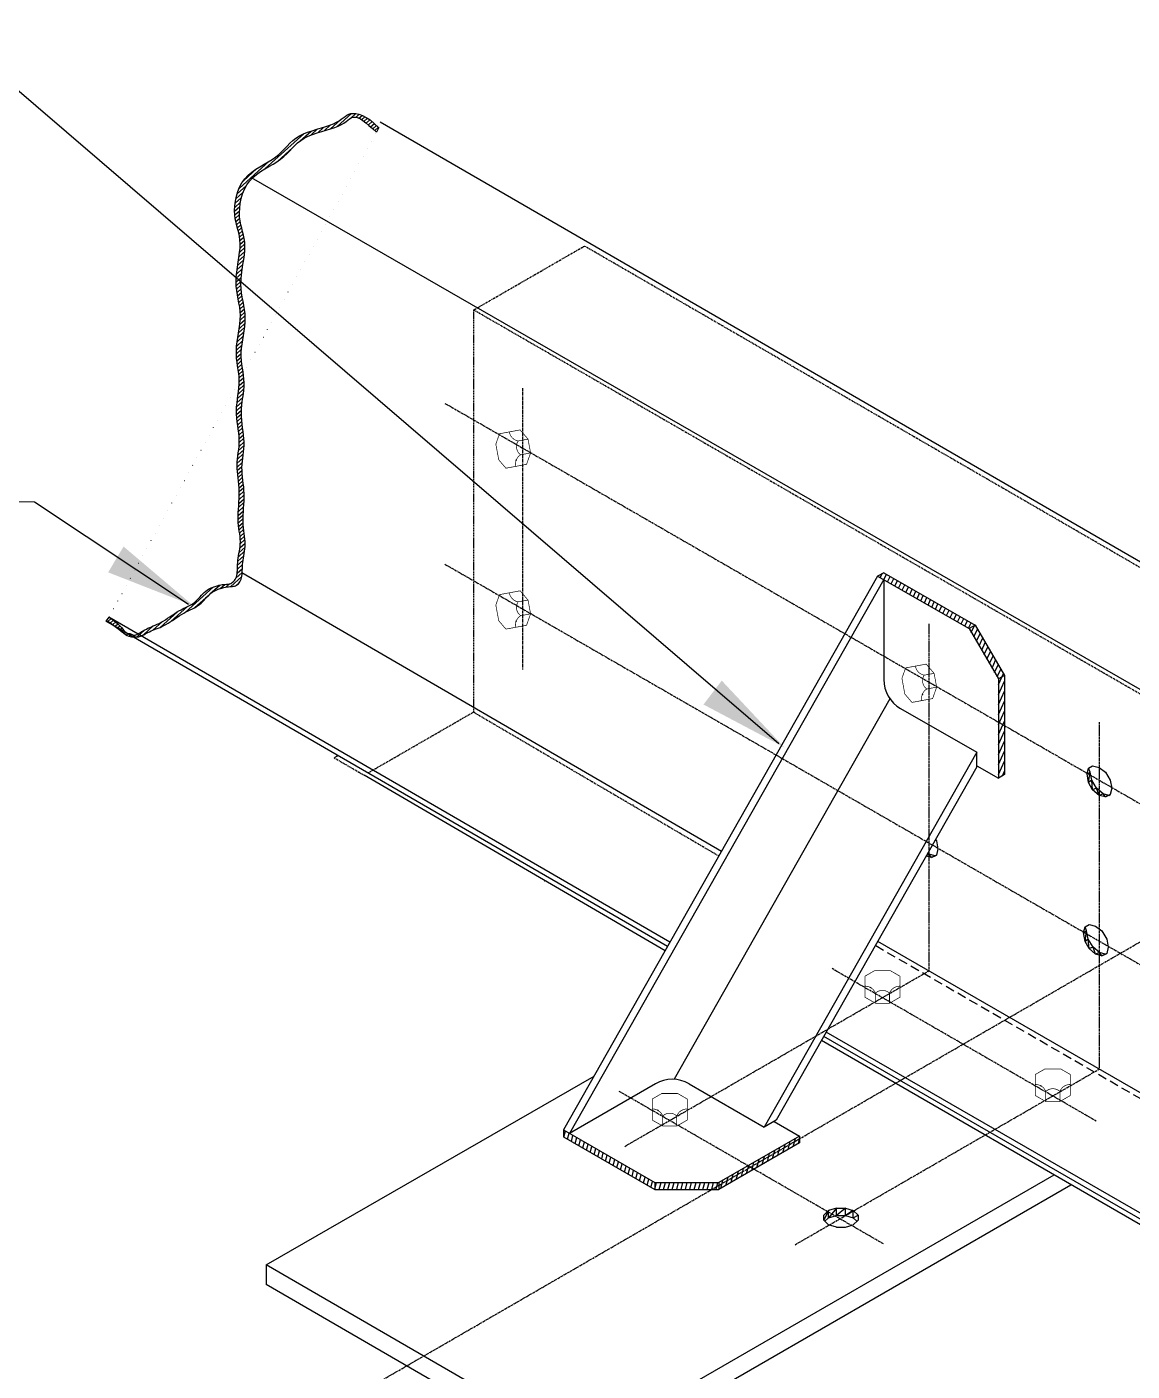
# Model space of a CAD drawing. Header units: inches. Extents: x 3340 to 8649, y 25316 to 28904.
# Drawn here: x 5051.9 to 5297, y 25919.1 to 26217.1 of the extents above; entities that cross this region are included whole.
import ezdxf

# ---------------------------------------------------------------- set-up
doc = ezdxf.new("R2010")
doc.units = ezdxf.units.IN
doc.header["$MEASUREMENT"] = 0
doc.linetypes.add('CENTER', pattern=[2, 1.25, -0.25, 0.25, -0.25])
doc.linetypes.add('HIDDEN', pattern=[0.375, 0.25, -0.125])
for name, color, linetype in [('FRAMES', 2, 'Continuous'), ('MISCEL', 7, 'Continuous'), ('secondary', 7, 'Continuous')]:
    doc.layers.add(name, color=color, linetype=linetype)

msp = doc.modelspace()

# ---------------------------------------------------------------- hatches: boundary and pattern name
h = msp.add_hatch()
h.set_pattern_fill('ANSI31', scale=5, angle=357, style=0)
h.set_pattern_definition([(42, (106.4228, 25415.1192), (-0.41820663, 0.464465516), [])])
h.paths.add_polyline_path([(5068.8, 26084.65), (5075.55, 26080.73)])
h.paths.add_polyline_path([(5075.91, 26081.8), (5069.51, 26085.53)])
edge = h.paths.add_edge_path()
edge.add_line((5069.51, 26085.53), (5070.06, 26085.24))
edge.add_line((5070.06, 26085.24), (5070.62, 26084.87))
edge.add_line((5070.62, 26084.87), (5071.19, 26084.46))
edge.add_line((5071.19, 26084.46), (5071.76, 26084.02))
edge.add_line((5071.76, 26084.02), (5072.31, 26083.58))
edge.add_line((5072.31, 26083.58), (5072.84, 26083.16))
edge.add_line((5072.84, 26083.16), (5073.33, 26082.78))
edge.add_line((5073.33, 26082.78), (5073.78, 26082.46))
edge.add_line((5073.78, 26082.46), (5074.18, 26082.23))
edge.add_line((5074.18, 26082.23), (5074.53, 26082.07))
edge.add_line((5074.53, 26082.07), (5074.84, 26081.96))
edge.add_line((5074.84, 26081.96), (5075.1, 26081.91))
edge.add_line((5075.1, 26081.91), (5075.33, 26081.9))
edge.add_line((5075.33, 26081.9), (5075.53, 26081.9))
edge.add_line((5075.53, 26081.9), (5075.71, 26081.92))
edge.add_line((5075.71, 26081.92), (5075.87, 26081.94))
edge.add_line((5075.87, 26081.94), (5076.02, 26081.94))
edge.add_line((5076.02, 26081.94), (5076.15, 26081.94))
edge.add_line((5076.15, 26081.94), (5076.28, 26081.93))
edge.add_line((5076.28, 26081.93), (5076.42, 26081.93))
edge.add_line((5076.42, 26081.93), (5076.56, 26081.93))
edge.add_line((5076.56, 26081.93), (5076.71, 26081.95))
edge.add_line((5076.71, 26081.95), (5076.88, 26081.99))
edge.add_line((5076.88, 26081.99), (5077.08, 26082.05))
edge.add_line((5077.08, 26082.05), (5077.3, 26082.14))
edge.add_line((5077.3, 26082.14), (5077.55, 26082.26))
edge.add_line((5077.55, 26082.26), (5077.82, 26082.39))
edge.add_line((5077.82, 26082.39), (5078.12, 26082.55))
edge.add_line((5078.12, 26082.55), (5078.43, 26082.71))
edge.add_line((5078.43, 26082.71), (5078.76, 26082.88))
edge.add_line((5078.76, 26082.88), (5079.11, 26083.05))
edge.add_line((5079.11, 26083.05), (5079.47, 26083.21))
edge.add_line((5079.47, 26083.21), (5079.84, 26083.37))
edge.add_line((5079.84, 26083.37), (5080.22, 26083.52))
edge.add_line((5080.22, 26083.52), (5080.61, 26083.67))
edge.add_line((5080.61, 26083.67), (5081.02, 26083.83))
edge.add_line((5081.02, 26083.83), (5081.44, 26084))
edge.add_line((5081.44, 26084), (5081.87, 26084.19))
edge.add_line((5081.87, 26084.19), (5082.31, 26084.4))
edge.add_line((5082.31, 26084.4), (5082.76, 26084.64))
edge.add_line((5082.76, 26084.64), (5083.23, 26084.92))
edge.add_line((5083.23, 26084.92), (5083.71, 26085.22))
edge.add_line((5083.71, 26085.22), (5084.2, 26085.54))
edge.add_line((5084.2, 26085.54), (5084.7, 26085.87))
edge.add_line((5084.7, 26085.87), (5085.2, 26086.21))
edge.add_line((5085.2, 26086.21), (5085.7, 26086.54))
edge.add_line((5085.7, 26086.54), (5086.2, 26086.86))
edge.add_line((5086.2, 26086.86), (5086.7, 26087.15))
edge.add_line((5086.7, 26087.15), (5087.2, 26087.43))
edge.add_line((5087.2, 26087.43), (5087.68, 26087.67))
edge.add_line((5087.68, 26087.67), (5088.15, 26087.91))
edge.add_line((5088.15, 26087.91), (5088.61, 26088.13))
edge.add_line((5088.61, 26088.13), (5089.05, 26088.36))
edge.add_line((5089.05, 26088.36), (5089.46, 26088.59))
edge.add_line((5089.46, 26088.59), (5089.85, 26088.83))
edge.add_line((5089.85, 26088.83), (5090.21, 26089.09))
edge.add_line((5090.21, 26089.09), (5090.54, 26089.37))
edge.add_line((5090.54, 26089.37), (5090.84, 26089.67))
edge.add_line((5090.84, 26089.67), (5091.13, 26089.99))
edge.add_line((5091.13, 26089.99), (5091.42, 26090.31))
edge.add_line((5091.42, 26090.31), (5091.7, 26090.63))
edge.add_line((5091.7, 26090.63), (5092, 26090.95))
edge.add_line((5092, 26090.95), (5092.31, 26091.26))
edge.add_line((5092.31, 26091.26), (5092.65, 26091.54))
edge.add_line((5092.65, 26091.54), (5093.03, 26091.81))
edge.add_line((5093.03, 26091.81), (5093.44, 26092.04))
edge.add_line((5093.44, 26092.04), (5093.86, 26092.26))
edge.add_line((5093.86, 26092.26), (5094.3, 26092.45))
edge.add_line((5094.3, 26092.45), (5094.74, 26092.61))
edge.add_line((5094.74, 26092.61), (5095.17, 26092.74))
edge.add_line((5095.17, 26092.74), (5095.58, 26092.85))
edge.add_line((5095.58, 26092.85), (5095.97, 26092.93))
edge.add_line((5095.97, 26092.93), (5096.33, 26092.99))
edge.add_line((5096.33, 26092.99), (5096.65, 26093.02))
edge.add_line((5096.65, 26093.02), (5096.95, 26093.05))
edge.add_line((5096.95, 26093.05), (5097.23, 26093.07))
edge.add_line((5097.23, 26093.07), (5097.49, 26093.09))
edge.add_line((5097.49, 26093.09), (5097.73, 26093.12))
edge.add_line((5097.73, 26093.12), (5097.97, 26093.17))
edge.add_line((5097.97, 26093.17), (5098.19, 26093.25))
edge.add_line((5098.19, 26093.25), (5098.41, 26093.36))
edge.add_line((5098.41, 26093.36), (5098.62, 26093.5))
edge.add_line((5098.62, 26093.5), (5098.82, 26093.68))
edge.add_line((5098.82, 26093.68), (5099, 26093.89))
edge.add_line((5099, 26093.89), (5099.17, 26094.12))
edge.add_line((5099.17, 26094.12), (5099.32, 26094.39))
edge.add_line((5099.32, 26094.39), (5099.44, 26094.69))
edge.add_line((5099.44, 26094.69), (5099.54, 26095.01))
edge.add_line((5099.54, 26095.01), (5099.6, 26095.37))
edge.add_line((5099.6, 26095.37), (5099.64, 26095.75))
edge.add_line((5099.64, 26095.75), (5099.67, 26096.15))
edge.add_line((5099.67, 26096.15), (5099.69, 26096.57))
edge.add_line((5099.69, 26096.57), (5099.7, 26097))
edge.add_line((5099.7, 26097), (5099.71, 26097.46))
edge.add_line((5099.71, 26097.46), (5099.74, 26097.92))
edge.add_line((5099.74, 26097.92), (5099.78, 26098.4))
edge.add_line((5099.78, 26098.4), (5099.85, 26098.88))
edge.add_line((5099.85, 26098.88), (5099.93, 26099.37))
edge.add_line((5099.93, 26099.37), (5100.02, 26099.87))
edge.add_line((5100.02, 26099.87), (5100.12, 26100.38))
edge.add_line((5100.12, 26100.38), (5100.2, 26100.89))
edge.add_line((5100.2, 26100.89), (5100.27, 26101.42))
edge.add_line((5100.27, 26101.42), (5100.31, 26101.96))
edge.add_line((5100.31, 26101.96), (5100.33, 26102.5))
edge.add_line((5100.33, 26102.5), (5100.31, 26103.06))
edge.add_line((5100.31, 26103.06), (5100.25, 26103.63))
edge.add_line((5100.25, 26103.63), (5100.18, 26104.21))
edge.add_line((5100.18, 26104.21), (5100.1, 26104.82))
edge.add_line((5100.1, 26104.82), (5100.01, 26105.44))
edge.add_line((5100.01, 26105.44), (5099.94, 26106.09))
edge.add_line((5099.94, 26106.09), (5099.88, 26106.76))
edge.add_line((5099.88, 26106.76), (5099.84, 26107.45))
edge.add_line((5099.84, 26107.45), (5099.84, 26108.18))
edge.add_line((5099.84, 26108.18), (5099.87, 26108.93))
edge.add_line((5099.87, 26108.93), (5099.92, 26109.7))
edge.add_line((5099.92, 26109.7), (5099.97, 26110.48))
edge.add_line((5099.97, 26110.48), (5100.02, 26111.27))
edge.add_line((5100.02, 26111.27), (5100.07, 26112.06))
edge.add_line((5100.07, 26112.06), (5100.09, 26112.85))
edge.add_line((5100.09, 26112.85), (5100.09, 26113.63))
edge.add_line((5100.09, 26113.63), (5100.05, 26114.4))
edge.add_line((5100.05, 26114.4), (5099.99, 26115.16))
edge.add_line((5099.99, 26115.16), (5099.91, 26115.9))
edge.add_line((5099.91, 26115.9), (5099.82, 26116.63))
edge.add_line((5099.82, 26116.63), (5099.73, 26117.35))
edge.add_line((5099.73, 26117.35), (5099.66, 26118.07))
edge.add_line((5099.66, 26118.07), (5099.62, 26118.77))
edge.add_line((5099.62, 26118.77), (5099.61, 26119.46))
edge.add_line((5099.61, 26119.46), (5099.63, 26120.15))
edge.add_line((5099.63, 26120.15), (5099.7, 26120.84))
edge.add_line((5099.7, 26120.84), (5099.78, 26121.52))
edge.add_line((5099.78, 26121.52), (5099.87, 26122.21))
edge.add_line((5099.87, 26122.21), (5099.96, 26122.91))
edge.add_line((5099.96, 26122.91), (5100.03, 26123.62))
edge.add_line((5100.03, 26123.62), (5100.07, 26124.34))
edge.add_line((5100.07, 26124.34), (5100.08, 26125.09))
edge.add_line((5100.08, 26125.09), (5100.04, 26125.85))
edge.add_line((5100.04, 26125.85), (5099.96, 26126.64))
edge.add_line((5099.96, 26126.64), (5099.86, 26127.44))
edge.add_line((5099.86, 26127.44), (5099.75, 26128.26))
edge.add_line((5099.75, 26128.26), (5099.64, 26129.09))
edge.add_line((5099.64, 26129.09), (5099.55, 26129.92))
edge.add_line((5099.55, 26129.92), (5099.49, 26130.76))
edge.add_line((5099.49, 26130.76), (5099.47, 26131.6))
edge.add_line((5099.47, 26131.6), (5099.5, 26132.44))
edge.add_line((5099.5, 26132.44), (5099.58, 26133.28))
edge.add_line((5099.58, 26133.28), (5099.69, 26134.11))
edge.add_line((5099.69, 26134.11), (5099.8, 26134.94))
edge.add_line((5099.8, 26134.94), (5099.92, 26135.76))
edge.add_line((5099.92, 26135.76), (5100.01, 26136.59))
edge.add_line((5100.01, 26136.59), (5100.08, 26137.4))
edge.add_line((5100.08, 26137.4), (5100.09, 26138.22))
edge.add_line((5100.09, 26138.22), (5100.05, 26139.03))
edge.add_line((5100.05, 26139.03), (5099.97, 26139.83))
edge.add_line((5099.97, 26139.83), (5099.85, 26140.64))
edge.add_line((5099.85, 26140.64), (5099.73, 26141.46))
edge.add_line((5099.73, 26141.46), (5099.61, 26142.3))
edge.add_line((5099.61, 26142.3), (5099.51, 26143.15))
edge.add_line((5099.51, 26143.15), (5099.45, 26144.02))
edge.add_line((5099.45, 26144.02), (5099.44, 26144.92))
edge.add_line((5099.44, 26144.92), (5099.51, 26145.84))
edge.add_line((5099.51, 26145.84), (5099.62, 26146.79))
edge.add_line((5099.62, 26146.79), (5099.77, 26147.76))
edge.add_line((5099.77, 26147.76), (5099.94, 26148.74))
edge.add_line((5099.94, 26148.74), (5100.09, 26149.73))
edge.add_line((5100.09, 26149.73), (5100.23, 26150.7))
edge.add_line((5100.23, 26150.7), (5100.32, 26151.67))
edge.add_line((5100.32, 26151.67), (5100.34, 26152.63))
edge.add_line((5100.34, 26152.63), (5100.29, 26153.56))
edge.add_line((5100.29, 26153.56), (5100.17, 26154.47))
edge.add_line((5100.17, 26154.47), (5100.02, 26155.38))
edge.add_line((5100.02, 26155.38), (5099.84, 26156.3))
edge.add_line((5099.84, 26156.3), (5099.66, 26157.22))
edge.add_line((5099.66, 26157.22), (5099.51, 26158.16))
edge.add_line((5099.51, 26158.16), (5099.41, 26159.13))
edge.add_line((5099.41, 26159.13), (5099.37, 26160.14))
edge.add_line((5099.37, 26160.14), (5099.41, 26161.19))
edge.add_line((5099.41, 26161.19), (5099.51, 26162.27))
edge.add_line((5099.51, 26162.27), (5099.66, 26163.37))
edge.add_line((5099.66, 26163.37), (5099.83, 26164.46))
edge.add_line((5099.83, 26164.46), (5100, 26165.54))
edge.add_line((5100, 26165.54), (5100.15, 26166.59))
edge.add_line((5100.15, 26166.59), (5100.25, 26167.59))
edge.add_line((5100.25, 26167.59), (5100.28, 26168.53))
edge.add_line((5100.28, 26168.53), (5100.23, 26169.4))
edge.add_line((5100.23, 26169.4), (5100.12, 26170.22))
edge.add_line((5100.12, 26170.22), (5099.95, 26170.99))
edge.add_line((5099.95, 26170.99), (5099.75, 26171.75))
edge.add_line((5099.75, 26171.75), (5099.55, 26172.51))
edge.add_line((5099.55, 26172.51), (5099.36, 26173.29))
edge.add_line((5099.36, 26173.29), (5099.2, 26174.11))
edge.add_line((5099.2, 26174.11), (5099.09, 26175))
edge.add_line((5099.09, 26175), (5099.06, 26175.95))
edge.add_line((5099.06, 26175.95), (5099.1, 26176.97))
edge.add_line((5099.1, 26176.97), (5099.23, 26178.02))
edge.add_line((5099.23, 26178.02), (5099.44, 26179.07))
edge.add_line((5099.44, 26179.07), (5099.75, 26180.12))
edge.add_line((5099.75, 26180.12), (5100.16, 26181.14))
edge.add_line((5100.16, 26181.14), (5100.67, 26182.09))
edge.add_line((5100.67, 26182.09), (5101.3, 26182.97))
edge.add_line((5101.3, 26182.97), (5102.03, 26183.75))
edge.add_line((5102.03, 26183.75), (5102.85, 26184.44))
edge.add_line((5102.85, 26184.44), (5103.73, 26185.07))
edge.add_line((5103.73, 26185.07), (5104.65, 26185.65))
edge.add_line((5104.65, 26185.65), (5105.58, 26186.19))
edge.add_line((5105.58, 26186.19), (5106.5, 26186.72))
edge.add_line((5106.5, 26186.72), (5107.37, 26187.25))
edge.add_line((5107.37, 26187.25), (5108.17, 26187.8))
edge.add_line((5108.17, 26187.8), (5108.89, 26188.38))
edge.add_line((5108.89, 26188.38), (5109.54, 26188.99))
edge.add_line((5109.54, 26188.99), (5110.14, 26189.61))
edge.add_line((5110.14, 26189.61), (5110.73, 26190.23))
edge.add_line((5110.73, 26190.23), (5111.32, 26190.83))
edge.add_line((5111.32, 26190.83), (5111.95, 26191.42))
edge.add_line((5111.95, 26191.42), (5112.64, 26191.96))
edge.add_line((5112.64, 26191.96), (5113.41, 26192.46))
edge.add_line((5113.41, 26192.46), (5114.29, 26192.9))
edge.add_line((5114.29, 26192.9), (5115.25, 26193.28))
edge.add_line((5115.25, 26193.28), (5116.25, 26193.63))
edge.add_line((5116.25, 26193.63), (5117.28, 26193.95))
edge.add_line((5117.28, 26193.95), (5118.3, 26194.25))
edge.add_line((5118.3, 26194.25), (5119.27, 26194.54))
edge.add_line((5119.27, 26194.54), (5120.17, 26194.84))
edge.add_line((5120.17, 26194.84), (5120.97, 26195.15))
edge.add_line((5120.97, 26195.15), (5121.65, 26195.48))
edge.add_line((5121.65, 26195.48), (5122.21, 26195.82))
edge.add_line((5122.21, 26195.82), (5122.69, 26196.15))
edge.add_line((5122.69, 26196.15), (5123.09, 26196.46))
edge.add_line((5123.09, 26196.46), (5123.46, 26196.74))
edge.add_line((5123.46, 26196.74), (5123.8, 26196.95))
edge.add_line((5123.8, 26196.95), (5124.14, 26197.1))
edge.add_line((5124.14, 26197.1), (5124.5, 26197.16))
edge.add_line((5124.5, 26197.16), (5124.9, 26197.12))
edge.add_line((5124.9, 26197.12), (5125.35, 26196.97))
edge.add_line((5125.35, 26196.97), (5125.86, 26196.72))
edge.add_line((5125.86, 26196.72), (5126.42, 26196.36))
edge.add_line((5126.42, 26196.36), (5127.06, 26195.89))
edge.add_line((5127.06, 26195.89), (5127.77, 26195.3))
edge.add_line((5127.77, 26195.3), (5128.55, 26194.61))
edge.add_line((5128.55, 26194.61), (5129.42, 26193.8))
edge.add_line((5070.14, 26086.31), (5070.93, 26085.77))
edge.add_line((5070.93, 26085.77), (5071.59, 26085.27))
edge.add_line((5071.59, 26085.27), (5072.12, 26084.79))
edge.add_line((5072.12, 26084.79), (5072.56, 26084.36))
edge.add_line((5072.56, 26084.36), (5072.92, 26083.97))
edge.add_line((5072.92, 26083.97), (5073.21, 26083.63))
edge.add_line((5073.21, 26083.63), (5073.45, 26083.34))
edge.add_line((5073.45, 26083.34), (5073.65, 26083.11))
edge.add_line((5073.65, 26083.11), (5073.85, 26082.94))
edge.add_line((5073.85, 26082.94), (5074.03, 26082.82))
edge.add_line((5074.03, 26082.82), (5074.2, 26082.74))
edge.add_line((5074.2, 26082.74), (5074.35, 26082.69))
edge.add_line((5074.35, 26082.69), (5074.5, 26082.66))
edge.add_line((5074.5, 26082.66), (5074.64, 26082.64))
edge.add_line((5074.64, 26082.64), (5074.77, 26082.62))
edge.add_line((5074.77, 26082.62), (5074.9, 26082.59))
edge.add_line((5074.9, 26082.59), (5075.02, 26082.54))
edge.add_line((5075.02, 26082.54), (5075.14, 26082.48))
edge.add_line((5075.14, 26082.48), (5075.26, 26082.42))
edge.add_line((5075.26, 26082.42), (5075.39, 26082.36))
edge.add_line((5075.39, 26082.36), (5075.53, 26082.32))
edge.add_line((5075.53, 26082.32), (5075.69, 26082.29))
edge.add_line((5075.69, 26082.29), (5075.86, 26082.3))
edge.add_line((5075.86, 26082.3), (5076.05, 26082.34))
edge.add_line((5076.05, 26082.34), (5076.28, 26082.42))
edge.add_line((5076.28, 26082.42), (5076.52, 26082.55))
edge.add_line((5076.52, 26082.55), (5076.79, 26082.7))
edge.add_line((5076.79, 26082.7), (5077.08, 26082.88))
edge.add_line((5077.08, 26082.88), (5077.39, 26083.07))
edge.add_line((5077.39, 26083.07), (5077.71, 26083.26))
edge.add_line((5077.71, 26083.26), (5078.05, 26083.46))
edge.add_line((5078.05, 26083.46), (5078.41, 26083.65))
edge.add_line((5078.41, 26083.65), (5078.77, 26083.83))
edge.add_line((5078.77, 26083.83), (5079.15, 26083.99))
edge.add_line((5079.15, 26083.99), (5079.54, 26084.16))
edge.add_line((5079.54, 26084.16), (5079.95, 26084.32))
edge.add_line((5079.95, 26084.32), (5080.36, 26084.5))
edge.add_line((5080.36, 26084.5), (5080.79, 26084.69))
edge.add_line((5080.79, 26084.69), (5081.23, 26084.9))
edge.add_line((5081.23, 26084.9), (5081.69, 26085.14))
edge.add_line((5081.69, 26085.14), (5082.16, 26085.42))
edge.add_line((5082.16, 26085.42), (5082.64, 26085.72))
edge.add_line((5082.64, 26085.72), (5083.13, 26086.04))
edge.add_line((5083.13, 26086.04), (5083.63, 26086.37))
edge.add_line((5083.63, 26086.37), (5084.13, 26086.71))
edge.add_line((5084.13, 26086.71), (5084.63, 26087.04))
edge.add_line((5084.63, 26087.04), (5085.13, 26087.36))
edge.add_line((5085.13, 26087.36), (5085.63, 26087.65))
edge.add_line((5085.63, 26087.65), (5086.12, 26087.93))
edge.add_line((5086.12, 26087.93), (5086.61, 26088.17))
edge.add_line((5086.61, 26088.17), (5087.08, 26088.41))
edge.add_line((5087.08, 26088.41), (5087.54, 26088.63))
edge.add_line((5087.54, 26088.63), (5087.97, 26088.86))
edge.add_line((5087.97, 26088.86), (5088.39, 26089.09))
edge.add_line((5088.39, 26089.09), (5088.78, 26089.33))
edge.add_line((5088.78, 26089.33), (5089.14, 26089.59))
edge.add_line((5089.14, 26089.59), (5089.47, 26089.87))
edge.add_line((5089.47, 26089.87), (5089.77, 26090.17))
edge.add_line((5089.77, 26090.17), (5090.06, 26090.49))
edge.add_line((5090.06, 26090.49), (5090.34, 26090.81))
edge.add_line((5090.34, 26090.81), (5090.63, 26091.13))
edge.add_line((5090.63, 26091.13), (5090.92, 26091.45))
edge.add_line((5090.92, 26091.45), (5091.24, 26091.76))
edge.add_line((5091.24, 26091.76), (5091.58, 26092.04))
edge.add_line((5091.58, 26092.04), (5091.96, 26092.31))
edge.add_line((5091.96, 26092.31), (5092.37, 26092.55))
edge.add_line((5092.37, 26092.55), (5092.79, 26092.76))
edge.add_line((5092.79, 26092.76), (5093.23, 26092.95))
edge.add_line((5093.23, 26092.95), (5093.66, 26093.11))
edge.add_line((5093.66, 26093.11), (5094.09, 26093.24))
edge.add_line((5094.09, 26093.24), (5094.51, 26093.35))
edge.add_line((5094.51, 26093.35), (5094.9, 26093.43))
edge.add_line((5094.9, 26093.43), (5095.25, 26093.49))
edge.add_line((5095.25, 26093.49), (5095.58, 26093.53))
edge.add_line((5095.58, 26093.53), (5095.88, 26093.55))
edge.add_line((5095.88, 26093.55), (5096.16, 26093.57))
edge.add_line((5096.16, 26093.57), (5096.42, 26093.59))
edge.add_line((5096.42, 26093.59), (5096.66, 26093.62))
edge.add_line((5096.66, 26093.62), (5096.89, 26093.67))
edge.add_line((5096.89, 26093.67), (5097.12, 26093.75))
edge.add_line((5097.12, 26093.75), (5097.33, 26093.86))
edge.add_line((5097.33, 26093.86), (5097.54, 26094))
edge.add_line((5097.54, 26094), (5097.74, 26094.18))
edge.add_line((5097.74, 26094.18), (5097.93, 26094.39))
edge.add_line((5097.93, 26094.39), (5098.1, 26094.62))
edge.add_line((5098.1, 26094.62), (5098.24, 26094.89))
edge.add_line((5098.24, 26094.89), (5098.37, 26095.19))
edge.add_line((5098.37, 26095.19), (5098.46, 26095.52))
edge.add_line((5098.46, 26095.52), (5098.53, 26095.87))
edge.add_line((5098.53, 26095.87), (5098.57, 26096.25))
edge.add_line((5098.57, 26096.25), (5098.6, 26096.65))
edge.add_line((5098.6, 26096.65), (5098.61, 26097.07))
edge.add_line((5098.61, 26097.07), (5098.62, 26097.5))
edge.add_line((5098.62, 26097.5), (5098.64, 26097.96))
edge.add_line((5098.64, 26097.96), (5098.67, 26098.42))
edge.add_line((5098.67, 26098.42), (5098.71, 26098.9))
edge.add_line((5098.71, 26098.9), (5098.78, 26099.38))
edge.add_line((5098.78, 26099.38), (5098.86, 26099.87))
edge.add_line((5098.86, 26099.87), (5098.95, 26100.37))
edge.add_line((5098.95, 26100.37), (5099.04, 26100.88))
edge.add_line((5099.04, 26100.88), (5099.13, 26101.39))
edge.add_line((5099.13, 26101.39), (5099.19, 26101.92))
edge.add_line((5099.19, 26101.92), (5099.24, 26102.46))
edge.add_line((5099.24, 26102.46), (5099.25, 26103))
edge.add_line((5099.25, 26103), (5099.23, 26103.56))
edge.add_line((5099.23, 26103.56), (5099.18, 26104.13))
edge.add_line((5099.18, 26104.13), (5099.11, 26104.72))
edge.add_line((5099.11, 26104.72), (5099.02, 26105.32))
edge.add_line((5099.02, 26105.32), (5098.94, 26105.94))
edge.add_line((5098.94, 26105.94), (5098.86, 26106.59))
edge.add_line((5098.86, 26106.59), (5098.8, 26107.26))
edge.add_line((5098.8, 26107.26), (5098.77, 26107.95))
edge.add_line((5098.77, 26107.95), (5098.77, 26108.68))
edge.add_line((5098.77, 26108.68), (5098.8, 26109.43))
edge.add_line((5098.8, 26109.43), (5098.84, 26110.2))
edge.add_line((5098.84, 26110.2), (5098.9, 26110.98))
edge.add_line((5098.9, 26110.98), (5098.95, 26111.77))
edge.add_line((5098.95, 26111.77), (5098.99, 26112.56))
edge.add_line((5098.99, 26112.56), (5099.02, 26113.35))
edge.add_line((5099.02, 26113.35), (5099.02, 26114.13))
edge.add_line((5099.02, 26114.13), (5098.98, 26114.9))
edge.add_line((5098.98, 26114.9), (5098.91, 26115.66))
edge.add_line((5098.91, 26115.66), (5098.83, 26116.4))
edge.add_line((5098.83, 26116.4), (5098.75, 26117.13))
edge.add_line((5098.75, 26117.13), (5098.66, 26117.85))
edge.add_line((5098.66, 26117.85), (5098.59, 26118.57))
edge.add_line((5098.59, 26118.57), (5098.54, 26119.27))
edge.add_line((5098.54, 26119.27), (5098.53, 26119.97))
edge.add_line((5098.53, 26119.97), (5098.56, 26120.65))
edge.add_line((5098.56, 26120.65), (5098.62, 26121.34))
edge.add_line((5098.62, 26121.34), (5098.7, 26122.02))
edge.add_line((5098.7, 26122.02), (5098.8, 26122.71))
edge.add_line((5098.8, 26122.71), (5098.88, 26123.41))
edge.add_line((5098.88, 26123.41), (5098.96, 26124.12))
edge.add_line((5098.96, 26124.12), (5099, 26124.84))
edge.add_line((5099, 26124.84), (5099.01, 26125.59))
edge.add_line((5099.01, 26125.59), (5098.97, 26126.35))
edge.add_line((5098.97, 26126.35), (5098.89, 26127.14))
edge.add_line((5098.89, 26127.14), (5098.79, 26127.94))
edge.add_line((5098.79, 26127.94), (5098.68, 26128.76))
edge.add_line((5098.68, 26128.76), (5098.57, 26129.59))
edge.add_line((5098.57, 26129.59), (5098.48, 26130.42))
edge.add_line((5098.48, 26130.42), (5098.41, 26131.26))
edge.add_line((5098.41, 26131.26), (5098.4, 26132.1))
edge.add_line((5098.4, 26132.1), (5098.43, 26132.94))
edge.add_line((5098.43, 26132.94), (5098.51, 26133.78))
edge.add_line((5098.51, 26133.78), (5098.61, 26134.61))
edge.add_line((5098.61, 26134.61), (5098.73, 26135.44))
edge.add_line((5098.73, 26135.44), (5098.84, 26136.27))
edge.add_line((5098.84, 26136.27), (5098.94, 26137.09))
edge.add_line((5098.94, 26137.09), (5099, 26137.91))
edge.add_line((5099, 26137.91), (5099.02, 26138.72))
edge.add_line((5099.02, 26138.72), (5098.98, 26139.53))
edge.add_line((5098.98, 26139.53), (5098.89, 26140.33))
edge.add_line((5098.89, 26140.33), (5098.78, 26141.14))
edge.add_line((5098.78, 26141.14), (5098.65, 26141.96))
edge.add_line((5098.65, 26141.96), (5098.53, 26142.8))
edge.add_line((5098.53, 26142.8), (5098.43, 26143.65))
edge.add_line((5098.43, 26143.65), (5098.37, 26144.52))
edge.add_line((5098.37, 26144.52), (5098.37, 26145.42))
edge.add_line((5098.37, 26145.42), (5098.43, 26146.34))
edge.add_line((5098.43, 26146.34), (5098.55, 26147.3))
edge.add_line((5098.55, 26147.3), (5098.7, 26148.26))
edge.add_line((5098.7, 26148.26), (5098.86, 26149.24))
edge.add_line((5098.86, 26149.24), (5099.02, 26150.23))
edge.add_line((5099.02, 26150.23), (5099.15, 26151.21))
edge.add_line((5099.15, 26151.21), (5099.24, 26152.17))
edge.add_line((5099.24, 26152.17), (5099.27, 26153.13))
edge.add_line((5099.27, 26153.13), (5099.21, 26154.06))
edge.add_line((5099.21, 26154.06), (5099.1, 26154.98))
edge.add_line((5099.1, 26154.98), (5098.94, 26155.88))
edge.add_line((5098.94, 26155.88), (5098.77, 26156.8))
edge.add_line((5098.77, 26156.8), (5098.59, 26157.72))
edge.add_line((5098.59, 26157.72), (5098.44, 26158.66))
edge.add_line((5098.44, 26158.66), (5098.33, 26159.63))
edge.add_line((5098.33, 26159.63), (5098.29, 26160.64))
edge.add_line((5098.29, 26160.64), (5098.33, 26161.69))
edge.add_line((5098.33, 26161.69), (5098.44, 26162.77))
edge.add_line((5098.44, 26162.77), (5098.59, 26163.87))
edge.add_line((5098.59, 26163.87), (5098.76, 26164.96))
edge.add_line((5098.76, 26164.96), (5098.93, 26166.04))
edge.add_line((5098.93, 26166.04), (5099.07, 26167.09))
edge.add_line((5099.07, 26167.09), (5099.18, 26168.09))
edge.add_line((5099.18, 26168.09), (5099.21, 26169.03))
edge.add_line((5099.21, 26169.03), (5099.16, 26169.9))
edge.add_line((5099.16, 26169.9), (5099.04, 26170.72))
edge.add_line((5099.04, 26170.72), (5098.88, 26171.49))
edge.add_line((5098.88, 26171.49), (5098.68, 26172.25))
edge.add_line((5098.68, 26172.25), (5098.48, 26173.01))
edge.add_line((5098.48, 26173.01), (5098.29, 26173.79))
edge.add_line((5098.29, 26173.79), (5098.13, 26174.61))
edge.add_line((5098.13, 26174.61), (5098.02, 26175.5))
edge.add_line((5098.02, 26175.5), (5097.98, 26176.45))
edge.add_line((5097.98, 26176.45), (5098.03, 26177.47))
edge.add_line((5098.03, 26177.47), (5098.15, 26178.52))
edge.add_line((5098.15, 26178.52), (5098.37, 26179.58))
edge.add_line((5098.37, 26179.58), (5098.68, 26180.62))
edge.add_line((5098.68, 26180.62), (5099.09, 26181.64))
edge.add_line((5099.09, 26181.64), (5099.6, 26182.59))
edge.add_line((5099.6, 26182.59), (5100.22, 26183.47))
edge.add_line((5100.22, 26183.47), (5100.95, 26184.25))
edge.add_line((5100.95, 26184.25), (5101.78, 26184.94))
edge.add_line((5101.78, 26184.94), (5102.66, 26185.57))
edge.add_line((5102.66, 26185.57), (5103.58, 26186.15))
edge.add_line((5103.58, 26186.15), (5104.51, 26186.69))
edge.add_line((5104.51, 26186.69), (5105.43, 26187.22))
edge.add_line((5105.43, 26187.22), (5106.3, 26187.75))
edge.add_line((5106.3, 26187.75), (5107.1, 26188.3))
edge.add_line((5107.1, 26188.3), (5107.82, 26188.88))
edge.add_line((5107.82, 26188.88), (5108.46, 26189.49))
edge.add_line((5108.46, 26189.49), (5109.07, 26190.11))
edge.add_line((5109.07, 26190.11), (5109.65, 26190.73))
edge.add_line((5109.65, 26190.73), (5110.25, 26191.34))
edge.add_line((5110.25, 26191.34), (5110.88, 26191.92))
edge.add_line((5110.88, 26191.92), (5111.57, 26192.46))
edge.add_line((5111.57, 26192.46), (5112.34, 26192.96))
edge.add_line((5112.34, 26192.96), (5113.22, 26193.4))
edge.add_line((5113.22, 26193.4), (5114.17, 26193.79))
edge.add_line((5114.17, 26193.79), (5115.18, 26194.13))
edge.add_line((5115.18, 26194.13), (5116.21, 26194.45))
edge.add_line((5116.21, 26194.45), (5117.22, 26194.75))
edge.add_line((5117.22, 26194.75), (5118.2, 26195.04))
edge.add_line((5118.2, 26195.04), (5119.1, 26195.34))
edge.add_line((5119.1, 26195.34), (5119.9, 26195.65))
edge.add_line((5119.9, 26195.65), (5120.58, 26195.98))
edge.add_line((5120.58, 26195.98), (5121.14, 26196.32))
edge.add_line((5121.14, 26196.32), (5121.63, 26196.67))
edge.add_line((5121.63, 26196.67), (5122.06, 26197))
edge.add_line((5122.06, 26197), (5122.46, 26197.3))
edge.add_line((5122.46, 26197.3), (5122.86, 26197.56))
edge.add_line((5122.86, 26197.56), (5123.27, 26197.77))
edge.add_line((5123.27, 26197.77), (5123.74, 26197.91))
edge.add_line((5123.74, 26197.91), (5124.27, 26197.96))
edge.add_line((5124.27, 26197.96), (5124.88, 26197.93))
edge.add_line((5124.88, 26197.93), (5125.55, 26197.78))
edge.add_line((5125.55, 26197.78), (5126.3, 26197.5))
edge.add_line((5126.3, 26197.5), (5127.12, 26197.08))
edge.add_line((5127.12, 26197.08), (5128, 26196.5))
edge.add_line((5128, 26196.5), (5128.95, 26195.74))
edge.add_line((5128.95, 26195.74), (5129.97, 26194.79))
edge.add_line((5070.13, 26086.31), (5069.51, 26085.53))
edge.add_line((5129.95, 26194.87), (5129.42, 26193.8))
h = msp.add_hatch()
h.set_pattern_fill('ANSI31', scale=7.5, angle=20, style=0)
h.set_pattern_definition([(65, (16.9407, 25466.475), (-0.84966355, 0.39620462), [])])
h.paths.add_polyline_path([(5241.9, 26096.12), (5240.53, 26095.38), (5240.53, 26095.38), (5251.88, 26088.88), (5251.88, 26090.41)])
h.paths.add_polyline_path([(5251.88, 26090.41), (5251.88, 26088.88), (5260.8, 26083.78), (5262.17, 26084.52)])
h.paths.add_polyline_path([(5264.24, 26080.96), (5261.53, 26082.53), (5267.31, 26072.57), (5268.68, 26073.31)])
h.paths.add_polyline_path([(5262.17, 26084.52), (5260.8, 26083.78), (5261.53, 26082.53), (5264.24, 26080.96)])
h.paths.add_polyline_path([(5268.68, 26073.31), (5267.31, 26072.57), (5267.31, 26062.93), (5268.68, 26062.14)])
h.paths.add_polyline_path([(5268.68, 26062.14), (5267.31, 26062.93), (5267.31, 26050.61), (5268.68, 26051.36)])
h = msp.add_hatch()
h.set_pattern_fill('ANSI31', scale=7.5, angle=30, style=0)
h.set_pattern_definition([(75, (16.9407, 25466.475), (-0.90555546, 0.24264285), [])])
h.paths.add_polyline_path([(5179.52, 25966.08), (5180.84, 25966.85), (5170.89, 25972.6), (5170.89, 25971.06)])
h.paths.add_polyline_path([(5180.84, 25966.85), (5179.52, 25966.08), (5191.12, 25959.38), (5191.12, 25960.91)])
h.paths.add_polyline_path([(5191.12, 25960.91), (5191.12, 25959.38), (5205.35, 25959.38), (5205.35, 25960.91)])
h.paths.add_polyline_path([(5213.14, 25963.88), (5211.82, 25964.65), (5205.35, 25960.91), (5205.35, 25959.38), (5205.35, 25959.38)])
h.paths.add_polyline_path([(5211.82, 25964.65), (5213.14, 25963.88), (5223.24, 25969.71), (5223.24, 25971.24)])

# ---------------------------------------------------------------- linework, layer by layer
at = {"color": 7, "linetype": 'CENTER', "ltscale": 0.2}
msp.add_line((5161.85, 26074.68), (5161.85, 26137.17), dxfattribs=at)
at = {"color": 7, "linetype": 'CENTER', "ltscale": 0.4}
for p, q in [((5144.62, 26133.68), (5409.44, 25981.15)), ((5097.65, 25898.04), (5475.56, 26116.52)), ((5144.62, 26098.01), (5409.44, 25945.48)), ((5251.88, 26084.78), (5251.88, 26007.86)), ((5289.65, 26063.03), (5289.65, 25986.07)), ((5289.02, 25974.54), (5230.43, 26008.36)), ((5184.47, 25968.94), (5251.88, 26007.86)), ((5222.23, 25947.14), (5289.65, 25986.07)), ((5241.85, 25947.31), (5183.26, 25981.13))]:
    msp.add_line(p, q, dxfattribs=at)
at = {"color": 7}
for p, q in [((5240.53, 26095.38), (5170.89, 25972.6)), ((5241.9, 26094.6), (5172.25, 25971.81)), ((5241.9, 26096.12), (5240.53, 26095.38)), ((5240.53, 26095.38), (5260.8, 26083.78)), ((5241.9, 26096.12), (5262.17, 26084.52)), ((5241.9, 26094.6), (5241.9, 26072.47)), ((5262.17, 26084.52), (5260.8, 26083.78)), ((5260.8, 26083.78), (5267.31, 26072.57)), ((5262.17, 26084.52), (5268.68, 26073.31)), ((5268.68, 26073.31), (5267.31, 26072.57)), ((5267.31, 26072.57), (5267.31, 26050.61)), ((5268.68, 26073.31), (5268.68, 26051.36)), ((5245.64, 26066.01), (5262.52, 26056.32)), ((5262.52, 26056.32), (5215.36, 25973.17)), ((5262.52, 26053.12), (5262.52, 26056.32)), ((5262.52, 26053.12), (5218.06, 25974.73)), ((5262.52, 26053.35), (5267.31, 26050.61)), ((5268.68, 26051.36), (5267.31, 26050.61)), ((5198.76, 25982.82), (5215.36, 25973.17)), ((5170.89, 25972.6), (5191.12, 25960.91)), ((5170.89, 25972.6), (5170.89, 25971.06)), ((5218.06, 25974.73), (5215.36, 25973.17)), ((5217.59, 25974.46), (5223.24, 25971.24)), ((5170.89, 25971.06), (5191.12, 25959.38)), ((5223.24, 25971.24), (5205.35, 25960.91)), ((5223.24, 25969.71), (5205.35, 25959.38)), ((5223.24, 25971.24), (5223.24, 25969.71)), ((5191.12, 25960.91), (5191.12, 25959.38)), ((5191.12, 25960.91), (5205.35, 25960.91)), ((5205.35, 25960.91), (5205.35, 25959.38)), ((5191.12, 25959.38), (5205.35, 25959.38))]:
    msp.add_line(p, q, dxfattribs=at)
at = {"color": 7, "linetype": 'Continuous'}
for p, q in [((5243.26, 26068.18), (5195.42, 25983.82)), ((5191.27, 25982.83), (5172.25, 25971.81))]:
    msp.add_line(p, q, dxfattribs=at)
for p, q in [((5286.97, 26051.56), (5287.32, 26052.81)), ((5287.32, 26052.81), (5288.21, 26053.34)), ((5287.32, 26052.81), (5288.21, 26053.34)), ((5287.68, 26051.92), (5287.32, 26052.81)), ((5288.21, 26053.34), (5289.63, 26052.98)), ((5289.63, 26052.98), (5291.05, 26051.92)), ((5286.97, 26051.56), (5287.68, 26051.92)), ((5287.32, 26049.61), (5286.97, 26051.56)), ((5287.32, 26049.61), (5287.68, 26051.92)), ((5288.03, 26050.14), (5287.32, 26049.61)), ((5288.03, 26050.14), (5287.68, 26051.92)), ((5289.1, 26048.36), (5288.03, 26050.14)), ((5288.21, 26048.01), (5288.03, 26050.14)), ((5291.05, 26051.92), (5292.12, 26050.14)), ((5292.12, 26050.14), (5292.48, 26048.36)), ((5288.21, 26048.01), (5287.32, 26049.61)), ((5289.1, 26048.36), (5288.21, 26048.01)), ((5289.63, 26046.76), (5288.21, 26048.01)), ((5290.52, 26047.12), (5289.1, 26048.36)), ((5289.63, 26046.76), (5289.1, 26048.36)), ((5290.52, 26047.12), (5289.63, 26046.76)), ((5291.05, 26046.41), (5289.63, 26046.76)), ((5291.77, 26046.76), (5290.52, 26047.12)), ((5291.05, 26046.41), (5290.52, 26047.12)), ((5291.05, 26046.41), (5292.12, 26046.94)), ((5292.12, 26046.94), (5291.05, 26046.41)), ((5291.77, 26046.76), (5291.05, 26046.41)), ((5291.77, 26046.76), (5291.05, 26046.41)), ((5292.12, 26046.94), (5291.77, 26046.76)), ((5291.77, 26046.76), (5292.12, 26046.94)), ((5292.12, 26046.94), (5291.77, 26046.76)), ((5291.77, 26046.76), (5292.12, 26046.94)), ((5292.48, 26048.36), (5292.12, 26046.94)), ((5186.35, 26044.64), (5186.35, 26044.74)), ((5253.38, 26037.01), (5253.56, 26036.72)), ((5253.56, 26036.72), (5253.91, 26034.94)), ((5253.91, 26034.94), (5253.56, 26033.52)), ((5252.49, 26032.98), (5251.27, 26033.29)), ((5251.96, 26033.7), (5251.37, 26033.46)), ((5251.96, 26033.7), (5251.65, 26033.96)), ((5253.2, 26033.34), (5251.96, 26033.7)), ((5252.49, 26032.98), (5251.96, 26033.7)), ((5252.49, 26032.98), (5253.56, 26033.52)), ((5253.56, 26033.52), (5252.49, 26032.98)), ((5253.2, 26033.34), (5252.49, 26032.98)), ((5253.2, 26033.34), (5252.49, 26032.98)), ((5253.56, 26033.52), (5253.2, 26033.34)), ((5253.2, 26033.34), (5253.56, 26033.52)), ((5253.56, 26033.52), (5253.2, 26033.34)), ((5253.2, 26033.34), (5253.56, 26033.52)), ((5286.17, 26016.34), (5286.53, 26017.59)), ((5286.53, 26017.59), (5287.42, 26018.12)), ((5286.53, 26017.59), (5287.42, 26018.12)), ((5286.88, 26016.7), (5286.53, 26017.59)), ((5287.42, 26018.12), (5288.84, 26017.77)), ((5288.84, 26017.77), (5290.26, 26016.7)), ((5286.17, 26016.34), (5286.88, 26016.7)), ((5286.53, 26014.39), (5286.17, 26016.34)), ((5286.53, 26014.39), (5286.88, 26016.7)), ((5287.24, 26014.92), (5286.53, 26014.39)), ((5287.42, 26012.79), (5286.53, 26014.39)), ((5287.24, 26014.92), (5286.88, 26016.7)), ((5288.31, 26013.14), (5287.24, 26014.92)), ((5287.42, 26012.79), (5287.24, 26014.92)), ((5290.26, 26016.7), (5291.33, 26014.92)), ((5291.33, 26014.92), (5291.68, 26013.14)), ((5288.31, 26013.14), (5287.42, 26012.79)), ((5288.84, 26011.54), (5287.42, 26012.79)), ((5289.73, 26011.9), (5288.31, 26013.14)), ((5288.84, 26011.54), (5288.31, 26013.14)), ((5289.73, 26011.9), (5288.84, 26011.54)), ((5290.26, 26011.19), (5288.84, 26011.54)), ((5290.97, 26011.54), (5289.73, 26011.9)), ((5290.26, 26011.19), (5289.73, 26011.9)), ((5290.26, 26011.19), (5291.33, 26011.72)), ((5291.33, 26011.72), (5290.26, 26011.19)), ((5290.97, 26011.54), (5290.26, 26011.19)), ((5290.97, 26011.54), (5290.26, 26011.19)), ((5291.33, 26011.72), (5290.97, 26011.54)), ((5290.97, 26011.54), (5291.33, 26011.72)), ((5291.33, 26011.72), (5290.97, 26011.54)), ((5290.97, 26011.54), (5291.33, 26011.72)), ((5291.68, 26013.14), (5291.33, 26011.72)), ((5229.64, 25954.75), (5228.58, 25952.62)), ((5229.64, 25954.75), (5228.58, 25953.68)), ((5231.42, 25955.28), (5229.64, 25953.12)), ((5231.42, 25955.28), (5229.64, 25954.75)), ((5229.64, 25953.12), (5229.64, 25954.75)), ((5233.38, 25955.28), (5231.42, 25953.65)), ((5231.42, 25953.65), (5231.42, 25955.28)), ((5231.42, 25955.28), (5233.38, 25955.28)), ((5233.38, 25953.65), (5233.38, 25955.28)), ((5233.38, 25955.28), (5235.15, 25954.75)), ((5235.15, 25954.75), (5233.38, 25953.65)), ((5236.22, 25953.68), (5235.15, 25954.75)), ((5235.15, 25953.12), (5235.15, 25954.75)), ((5228.58, 25952.62), (5228.58, 25953.68)), ((5228.58, 25952.62), (5228.58, 25953.68)), ((5229.64, 25951.55), (5228.58, 25952.62)), ((5228.86, 25952.34), (5229.64, 25953.12)), ((5229.64, 25953.12), (5231.42, 25953.65)), ((5231.42, 25951.02), (5229.64, 25951.55)), ((5231.42, 25953.65), (5233.38, 25953.65)), ((5233.38, 25953.65), (5235.15, 25953.12)), ((5233.38, 25951.02), (5235.15, 25951.55)), ((5235.15, 25953.12), (5236.22, 25953.68)), ((5235.94, 25952.34), (5235.15, 25953.12)), ((5236.22, 25952.62), (5235.15, 25951.55)), ((5236.22, 25953.68), (5236.22, 25952.62)), ((5236.22, 25953.68), (5236.22, 25952.62)), ((5231.42, 25951.02), (5233.38, 25951.02))]:
    msp.add_line(p, q)
at = {"color": 7}
for points in [[(5218.67, 26058.21), (5033.43, 26217.14), (4997.08, 26217.14)], [(5069.51, 26085.53), (5070.06, 26085.24), (5070.62, 26084.87), (5071.19, 26084.46), (5071.76, 26084.02), (5072.31, 26083.58), (5072.84, 26083.16), (5073.33, 26082.78), (5073.78, 26082.46), (5074.18, 26082.23), (5074.53, 26082.07), (5074.84, 26081.96), (5075.1, 26081.91), (5075.33, 26081.9), (5075.53, 26081.9), (5075.71, 26081.92), (5075.87, 26081.94), (5076.02, 26081.94), (5076.15, 26081.94), (5076.28, 26081.93), (5076.42, 26081.93), (5076.56, 26081.93), (5076.71, 26081.95), (5076.88, 26081.99), (5077.08, 26082.05), (5077.3, 26082.14), (5077.55, 26082.26), (5077.82, 26082.39), (5078.12, 26082.55), (5078.43, 26082.71), (5078.76, 26082.88), (5079.11, 26083.05), (5079.47, 26083.21), (5079.84, 26083.37), (5080.22, 26083.52), (5080.61, 26083.67), (5081.02, 26083.83), (5081.44, 26084), (5081.87, 26084.19), (5082.31, 26084.4), (5082.76, 26084.64), (5083.23, 26084.92), (5083.71, 26085.22), (5084.2, 26085.54), (5084.7, 26085.87), (5085.2, 26086.21), (5085.7, 26086.54), (5086.2, 26086.86), (5086.7, 26087.15), (5087.2, 26087.43), (5087.68, 26087.67), (5088.15, 26087.91), (5088.61, 26088.13), (5089.05, 26088.36), (5089.46, 26088.59), (5089.85, 26088.83), (5090.21, 26089.09), (5090.54, 26089.37), (5090.84, 26089.67), (5091.13, 26089.99), (5091.42, 26090.31), (5091.7, 26090.63), (5092, 26090.95), (5092.31, 26091.26), (5092.65, 26091.54), (5093.03, 26091.81), (5093.44, 26092.04), (5093.86, 26092.26), (5094.3, 26092.45), (5094.74, 26092.61), (5095.17, 26092.74), (5095.58, 26092.85), (5095.97, 26092.93), (5096.33, 26092.99), (5096.65, 26093.02), (5096.95, 26093.05), (5097.23, 26093.07), (5097.49, 26093.09), (5097.73, 26093.12), (5097.97, 26093.17), (5098.19, 26093.25), (5098.41, 26093.36), (5098.62, 26093.5), (5098.82, 26093.68), (5099, 26093.89), (5099.17, 26094.12), (5099.32, 26094.39), (5099.44, 26094.69), (5099.54, 26095.01), (5099.6, 26095.37), (5099.64, 26095.75), (5099.67, 26096.15), (5099.69, 26096.57), (5099.7, 26097), (5099.71, 26097.46), (5099.74, 26097.92), (5099.78, 26098.4), (5099.85, 26098.88), (5099.93, 26099.37), (5100.02, 26099.87), (5100.12, 26100.38), (5100.2, 26100.89), (5100.27, 26101.42), (5100.31, 26101.96), (5100.33, 26102.5), (5100.31, 26103.06), (5100.25, 26103.63), (5100.18, 26104.21), (5100.1, 26104.82), (5100.01, 26105.44), (5099.94, 26106.09), (5099.88, 26106.76), (5099.84, 26107.45), (5099.84, 26108.18), (5099.87, 26108.93), (5099.92, 26109.7), (5099.97, 26110.48), (5100.02, 26111.27), (5100.07, 26112.06), (5100.09, 26112.85), (5100.09, 26113.63), (5100.05, 26114.4), (5099.99, 26115.16), (5099.91, 26115.9), (5099.82, 26116.63), (5099.73, 26117.35), (5099.66, 26118.07), (5099.62, 26118.77), (5099.61, 26119.46), (5099.63, 26120.15), (5099.7, 26120.84), (5099.78, 26121.52), (5099.87, 26122.21), (5099.96, 26122.91), (5100.03, 26123.62), (5100.07, 26124.34), (5100.08, 26125.09), (5100.04, 26125.85), (5099.96, 26126.64), (5099.86, 26127.44), (5099.75, 26128.26), (5099.64, 26129.09), (5099.55, 26129.92), (5099.49, 26130.76), (5099.47, 26131.6), (5099.5, 26132.44), (5099.58, 26133.28), (5099.69, 26134.11), (5099.8, 26134.94), (5099.92, 26135.76), (5100.01, 26136.59), (5100.08, 26137.4), (5100.09, 26138.22), (5100.05, 26139.03), (5099.97, 26139.83), (5099.85, 26140.64), (5099.73, 26141.46), (5099.61, 26142.3), (5099.51, 26143.15), (5099.45, 26144.02), (5099.44, 26144.92), (5099.51, 26145.84), (5099.62, 26146.79), (5099.77, 26147.76), (5099.94, 26148.74), (5100.09, 26149.73), (5100.23, 26150.7), (5100.32, 26151.67), (5100.34, 26152.63), (5100.29, 26153.56), (5100.17, 26154.47), (5100.02, 26155.38), (5099.84, 26156.3), (5099.66, 26157.22), (5099.51, 26158.16), (5099.41, 26159.13), (5099.37, 26160.14), (5099.41, 26161.19), (5099.51, 26162.27), (5099.66, 26163.37), (5099.83, 26164.46), (5100, 26165.54), (5100.15, 26166.59), (5100.25, 26167.59), (5100.28, 26168.53), (5100.23, 26169.4), (5100.12, 26170.22), (5099.95, 26170.99), (5099.75, 26171.75), (5099.55, 26172.51), (5099.36, 26173.29), (5099.2, 26174.11), (5099.09, 26175), (5099.06, 26175.95), (5099.1, 26176.97), (5099.23, 26178.02), (5099.44, 26179.07), (5099.75, 26180.12), (5100.16, 26181.14), (5100.67, 26182.09), (5101.3, 26182.97), (5102.03, 26183.75), (5102.85, 26184.44), (5103.73, 26185.07), (5104.65, 26185.65), (5105.58, 26186.19), (5106.5, 26186.72), (5107.37, 26187.25), (5108.17, 26187.8), (5108.89, 26188.38), (5109.54, 26188.99), (5110.14, 26189.61), (5110.73, 26190.23), (5111.32, 26190.83), (5111.95, 26191.42), (5112.64, 26191.96), (5113.41, 26192.46), (5114.29, 26192.9), (5115.25, 26193.28), (5116.25, 26193.63), (5117.28, 26193.95), (5118.3, 26194.25), (5119.27, 26194.54), (5120.17, 26194.84), (5120.97, 26195.15), (5121.65, 26195.48), (5122.21, 26195.82), (5122.69, 26196.15), (5123.09, 26196.46), (5123.46, 26196.74), (5123.8, 26196.95), (5124.14, 26197.1), (5124.5, 26197.16), (5124.9, 26197.12), (5125.35, 26196.97), (5125.86, 26196.72), (5126.42, 26196.36), (5127.06, 26195.89), (5127.77, 26195.3), (5128.55, 26194.61), (5129.42, 26193.8)], [(5070.14, 26086.31), (5070.93, 26085.77), (5071.59, 26085.27), (5072.12, 26084.79), (5072.56, 26084.36), (5072.92, 26083.97), (5073.21, 26083.63), (5073.45, 26083.34), (5073.65, 26083.11), (5073.85, 26082.94), (5074.03, 26082.82), (5074.2, 26082.74), (5074.35, 26082.69), (5074.5, 26082.66), (5074.64, 26082.64), (5074.77, 26082.62), (5074.9, 26082.59), (5075.02, 26082.54), (5075.14, 26082.48), (5075.26, 26082.42), (5075.39, 26082.36), (5075.53, 26082.32), (5075.69, 26082.29), (5075.86, 26082.3), (5076.05, 26082.34), (5076.28, 26082.42), (5076.52, 26082.55), (5076.79, 26082.7), (5077.08, 26082.88), (5077.39, 26083.07), (5077.71, 26083.26), (5078.05, 26083.46), (5078.41, 26083.65), (5078.77, 26083.83), (5079.15, 26083.99), (5079.54, 26084.16), (5079.95, 26084.32), (5080.36, 26084.5), (5080.79, 26084.69), (5081.23, 26084.9), (5081.69, 26085.14), (5082.16, 26085.42), (5082.64, 26085.72), (5083.13, 26086.04), (5083.63, 26086.37), (5084.13, 26086.71), (5084.63, 26087.04), (5085.13, 26087.36), (5085.63, 26087.65), (5086.12, 26087.93), (5086.61, 26088.17), (5087.08, 26088.41), (5087.54, 26088.63), (5087.97, 26088.86), (5088.39, 26089.09), (5088.78, 26089.33), (5089.14, 26089.59), (5089.47, 26089.87), (5089.77, 26090.17), (5090.06, 26090.49), (5090.34, 26090.81), (5090.63, 26091.13), (5090.92, 26091.45), (5091.24, 26091.76), (5091.58, 26092.04), (5091.96, 26092.31), (5092.37, 26092.55), (5092.79, 26092.76), (5093.23, 26092.95), (5093.66, 26093.11), (5094.09, 26093.24), (5094.51, 26093.35), (5094.9, 26093.43), (5095.25, 26093.49), (5095.58, 26093.53), (5095.88, 26093.55), (5096.16, 26093.57), (5096.42, 26093.59), (5096.66, 26093.62), (5096.89, 26093.67), (5097.12, 26093.75), (5097.33, 26093.86), (5097.54, 26094), (5097.74, 26094.18), (5097.93, 26094.39), (5098.1, 26094.62), (5098.24, 26094.89), (5098.37, 26095.19), (5098.46, 26095.52), (5098.53, 26095.87), (5098.57, 26096.25), (5098.6, 26096.65), (5098.61, 26097.07), (5098.62, 26097.5), (5098.64, 26097.96), (5098.67, 26098.42), (5098.71, 26098.9), (5098.78, 26099.38), (5098.86, 26099.87), (5098.95, 26100.37), (5099.04, 26100.88), (5099.13, 26101.39), (5099.19, 26101.92), (5099.24, 26102.46), (5099.25, 26103), (5099.23, 26103.56), (5099.18, 26104.13), (5099.11, 26104.72), (5099.02, 26105.32), (5098.94, 26105.94), (5098.86, 26106.59), (5098.8, 26107.26), (5098.77, 26107.95), (5098.77, 26108.68), (5098.8, 26109.43), (5098.84, 26110.2), (5098.9, 26110.98), (5098.95, 26111.77), (5098.99, 26112.56), (5099.02, 26113.35), (5099.02, 26114.13), (5098.98, 26114.9), (5098.91, 26115.66), (5098.83, 26116.4), (5098.75, 26117.13), (5098.66, 26117.85), (5098.59, 26118.57), (5098.54, 26119.27), (5098.53, 26119.97), (5098.56, 26120.65), (5098.62, 26121.34), (5098.7, 26122.02), (5098.8, 26122.71), (5098.88, 26123.41), (5098.96, 26124.12), (5099, 26124.84), (5099.01, 26125.59), (5098.97, 26126.35), (5098.89, 26127.14), (5098.79, 26127.94), (5098.68, 26128.76), (5098.57, 26129.59), (5098.48, 26130.42), (5098.41, 26131.26), (5098.4, 26132.1), (5098.43, 26132.94), (5098.51, 26133.78), (5098.61, 26134.61), (5098.73, 26135.44), (5098.84, 26136.27), (5098.94, 26137.09), (5099, 26137.91), (5099.02, 26138.72), (5098.98, 26139.53), (5098.89, 26140.33), (5098.78, 26141.14), (5098.65, 26141.96), (5098.53, 26142.8), (5098.43, 26143.65), (5098.37, 26144.52), (5098.37, 26145.42), (5098.43, 26146.34), (5098.55, 26147.3), (5098.7, 26148.26), (5098.86, 26149.24), (5099.02, 26150.23), (5099.15, 26151.21), (5099.24, 26152.17), (5099.27, 26153.13), (5099.21, 26154.06), (5099.1, 26154.98), (5098.94, 26155.88), (5098.77, 26156.8), (5098.59, 26157.72), (5098.44, 26158.66), (5098.33, 26159.63), (5098.29, 26160.64), (5098.33, 26161.69), (5098.44, 26162.77), (5098.59, 26163.87), (5098.76, 26164.96), (5098.93, 26166.04), (5099.07, 26167.09), (5099.18, 26168.09), (5099.21, 26169.03), (5099.16, 26169.9), (5099.04, 26170.72), (5098.88, 26171.49), (5098.68, 26172.25), (5098.48, 26173.01), (5098.29, 26173.79), (5098.13, 26174.61), (5098.02, 26175.5), (5097.98, 26176.45), (5098.03, 26177.47), (5098.15, 26178.52), (5098.37, 26179.58), (5098.68, 26180.62), (5099.09, 26181.64), (5099.6, 26182.59), (5100.22, 26183.47), (5100.95, 26184.25), (5101.78, 26184.94), (5102.66, 26185.57), (5103.58, 26186.15), (5104.51, 26186.69), (5105.43, 26187.22), (5106.3, 26187.75), (5107.1, 26188.3), (5107.82, 26188.88), (5108.46, 26189.49), (5109.07, 26190.11), (5109.65, 26190.73), (5110.25, 26191.34), (5110.88, 26191.92), (5111.57, 26192.46), (5112.34, 26192.96), (5113.22, 26193.4), (5114.17, 26193.79), (5115.18, 26194.13), (5116.21, 26194.45), (5117.22, 26194.75), (5118.2, 26195.04), (5119.1, 26195.34), (5119.9, 26195.65), (5120.58, 26195.98), (5121.14, 26196.32), (5121.63, 26196.67), (5122.06, 26197), (5122.46, 26197.3), (5122.86, 26197.56), (5123.27, 26197.77), (5123.74, 26197.91), (5124.27, 26197.96), (5124.88, 26197.93), (5125.55, 26197.78), (5126.3, 26197.5), (5127.12, 26197.08), (5128, 26196.5), (5128.95, 26195.74), (5129.97, 26194.79)], [(5087.77, 26089.06), (5053.59, 26111.78), (5015.47, 26111.89)]]:
    msp.add_lwpolyline(points, dxfattribs=at)
for centre, radius, start, end in [((5249.35, 26072.47), 7.45, 180, 240.1442), ((5195.01, 25976.37), 7.46, 59.8327, 120)]:
    msp.add_arc(centre, radius, start, end, dxfattribs=at)
for points in [[(5073.36, 26101.93), (5088.83, 26088.82), (5069.94, 26096.21)], [(5205.98, 26072.21), (5219.85, 26057.42), (5201.93, 26066.91)]]:
    msp.add_solid(points, dxfattribs=at)
at = {"layer": 'FRAMES'}
for p, q in [((5166.64, 26027.8), (5166.71, 26027.84)), ((5104.95, 25942.69), (5177.67, 25984.55)), ((5174.92, 25902.23), (5279.66, 25962.64)), ((5174.92, 25897.84), (5283.41, 25960.45)), ((5174.92, 25902.23), (5104.95, 25942.69)), ((5104.95, 25942.69), (5104.95, 25938.3)), ((5174.87, 25897.87), (5104.95, 25938.3))]:
    msp.add_line(p, q, dxfattribs=at)
at = {"layer": 'MISCEL', "const_width": 0.152}
for points in [[(5159.9, 26119.63), (5158.13, 26119.3), (5156.54, 26121.16), (5155.89, 26124.64), (5156.71, 26126.94), (5158.48, 26127.27), (5158.88, 26127.35, 0.316422), (5160.84, 26125.34, 0.400106), (5161.4, 26122.27, 0.316422), (5160.3, 26119.7)], [(5159.9, 26083.95), (5158.13, 26083.63), (5156.54, 26085.48), (5155.89, 26088.97), (5156.71, 26091.27), (5158.48, 26091.6), (5158.88, 26091.67, 0.316422), (5160.84, 26089.67, 0.400106), (5161.4, 26086.6, 0.316422), (5160.3, 26084.03)], [(5249.93, 26067.7), (5248.16, 26067.38), (5246.57, 26069.23), (5245.93, 26072.72), (5246.74, 26075.02), (5248.51, 26075.35), (5248.91, 26075.42, 0.316422), (5250.87, 26073.42, 0.400106), (5251.44, 26070.35, 0.316422), (5250.33, 26067.78)], [(5237.72, 26004.87), (5237.72, 26006.67), (5239.84, 26007.89), (5243.38, 26007.89), (5245.5, 26006.67), (5245.5, 26004.87), (5245.5, 26004.47, 0.316422), (5243.17, 26002.91, 0.400106), (5240.05, 26002.91, 0.316422), (5237.72, 26004.47)], [(5275.49, 25983.08), (5275.49, 25984.88), (5277.61, 25986.1), (5281.15, 25986.1), (5283.27, 25984.88), (5283.27, 25983.08), (5283.27, 25982.67, 0.316422), (5280.94, 25981.11, 0.400106), (5277.82, 25981.11, 0.316422), (5275.49, 25982.67)], [(5190.56, 25977.64), (5190.56, 25979.44), (5192.68, 25980.67), (5196.22, 25980.67), (5198.34, 25979.44), (5198.34, 25977.64), (5198.34, 25977.24, 0.316422), (5196.01, 25975.68, 0.400106), (5192.89, 25975.68, 0.316422), (5190.56, 25977.24)]]:
    msp.add_lwpolyline(points, format="xyb", close=True, dxfattribs=at)
for points in [[(5158.88, 26127.35), (5159.51, 26127.46), (5161.28, 26127.79), (5163.03, 26125.75), (5163.6, 26122.68), (5162.7, 26120.15), (5160.93, 26119.82), (5160.3, 26119.7)], [(5160.84, 26125.34), (5163.03, 26125.75)], [(5161.4, 26122.27), (5163.58, 26122.68)], [(5158.88, 26091.67), (5159.51, 26091.79), (5161.28, 26092.12), (5163.03, 26090.07), (5163.6, 26087.01), (5162.7, 26084.47), (5160.93, 26084.15), (5160.3, 26084.03)], [(5160.84, 26089.67), (5163.03, 26090.07)], [(5161.4, 26086.6), (5163.58, 26087.01)], [(5248.91, 26075.42), (5249.54, 26075.54), (5251.31, 26075.87), (5253.06, 26073.82), (5253.63, 26070.76), (5252.73, 26068.22), (5250.96, 26067.9), (5250.33, 26067.78)], [(5250.87, 26073.42), (5253.06, 26073.82)], [(5251.44, 26070.35), (5253.61, 26070.76)], [(5245.5, 26004.47), (5245.5, 26003.82), (5245.5, 26002.02), (5243.17, 26000.68), (5240.05, 26000.68), (5237.72, 26002.02), (5237.72, 26003.82), (5237.72, 26004.47)], [(5240.05, 26002.91), (5240.05, 26000.69)], [(5243.17, 26002.91), (5243.17, 26000.68)], [(5283.27, 25982.67), (5283.27, 25982.03), (5283.27, 25980.23), (5280.94, 25978.88), (5277.82, 25978.88), (5275.49, 25980.23), (5275.49, 25982.03), (5275.49, 25982.67)], [(5277.82, 25981.11), (5277.82, 25978.9)], [(5280.94, 25981.11), (5280.94, 25978.88)], [(5198.34, 25977.24), (5198.34, 25976.59), (5198.34, 25974.79), (5196.01, 25973.45), (5192.89, 25973.45), (5190.56, 25974.79), (5190.56, 25976.59), (5190.56, 25977.24)], [(5192.89, 25975.68), (5192.89, 25973.46)], [(5196.01, 25975.68), (5196.01, 25973.45)]]:
    msp.add_lwpolyline(points, dxfattribs=at)
at = {"layer": 'MISCEL'}
for points in [[(5160.42, 26121.12), (5160.35, 26120.91)], [(5160.42, 26085.44), (5160.35, 26085.23)], [(5250.46, 26069.19), (5250.38, 26068.98)], [(5239.09, 26004.08), (5238.9, 26004.19)], [(5276.86, 25982.29), (5276.67, 25982.4)], [(5191.93, 25976.85), (5191.74, 25976.96)]]:
    msp.add_lwpolyline(points, dxfattribs=at)
at = {"layer": 'secondary'}
for p, q in [((5434.97, 26019.74), (5130.23, 26195.99)), ((5129.95, 26194.87), (5129.42, 26193.8)), ((5205.9, 26034.34), (5099.55, 26096.13)), ((5070.13, 26086.31), (5069.42, 26085.42)), ((5194.5, 26014.22), (5070.13, 26086.31)), ((5193.94, 26013.24), (5069.42, 26085.42)), ((5193.4, 26012.29), (5126.69, 26051.25)), ((5193.4, 26012.29), (5126.69, 26051.25)), ((5404.03, 25920.01), (5240.56, 26014.4)), ((5433.17, 25875.27), (5228.59, 25993.3)), ((5374.52, 25910.41), (5229.15, 25994.28)), ((5432.05, 25874.62), (5228.08, 25992.4)), ((5432.05, 25874.62), (5228.08, 25992.4))]:
    msp.add_line(p, q, dxfattribs=at)
at = {"layer": 'secondary', "linetype": 'Continuous'}
msp.add_line((5101.66, 26183.76), (5404.03, 26009.59), dxfattribs=at)
at = {"layer": 'secondary', "linetype": 'HIDDEN'}
for p, q in [((5151, 26154.4), (5175.53, 26168.55)), ((5427.09, 26023), (5175.53, 26168.55)), ((5151, 26154.4), (5404.03, 26008.62)), ((5151, 26065.28), (5151, 26154.4)), ((5127.67, 26051.82), (5151, 26065.28)), ((5205.32, 26033.3), (5150.9, 26065.21)), ((5120.02, 26055.11), (5120.99, 26055.67)), ((5120.08, 26055.08), (5126.69, 26051.25))]:
    msp.add_line(p, q, dxfattribs=at)
at = {"layer": 'secondary', "linetype": 'HIDDEN', "ltscale": 8}
msp.add_line((5402.94, 25919.38), (5240.02, 26013.45), dxfattribs=at)

doc.saveas('drawing.dxf')
